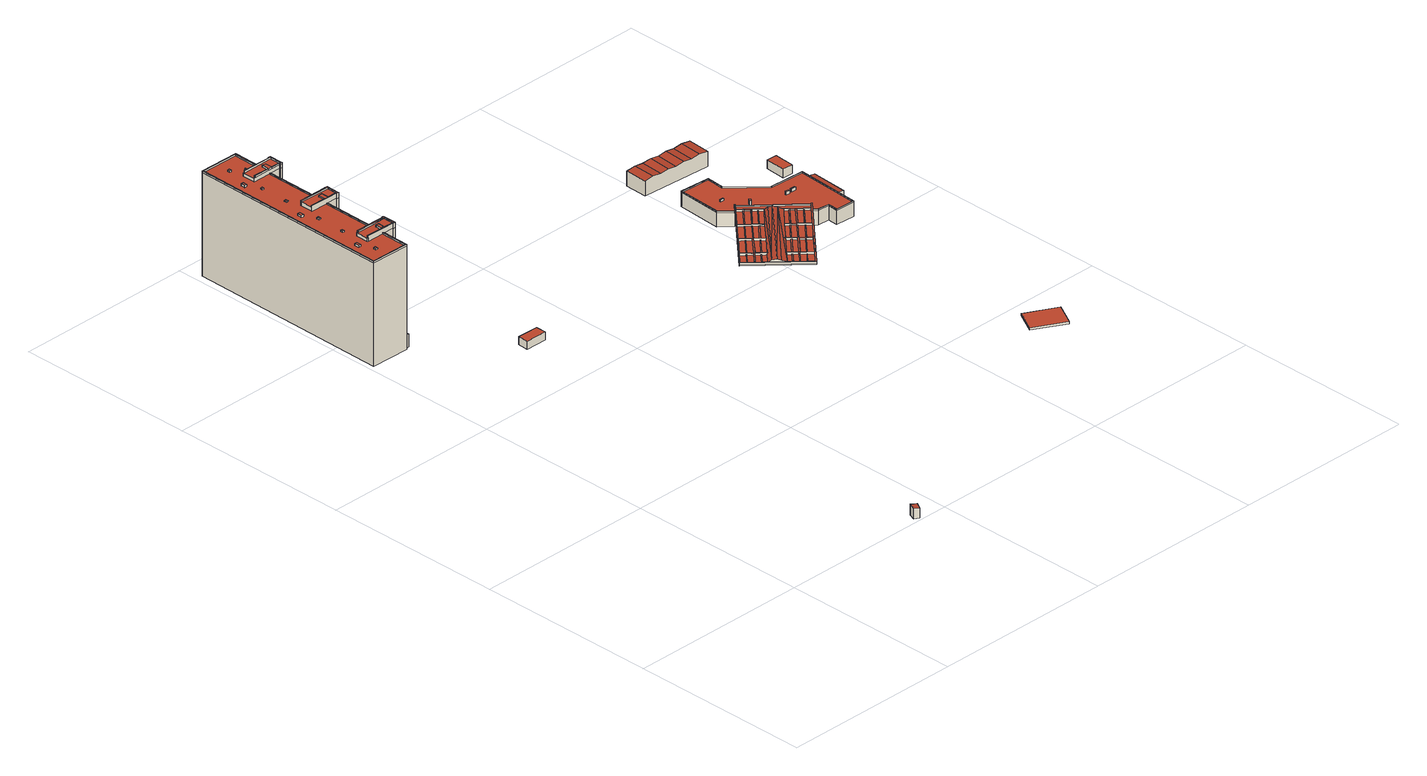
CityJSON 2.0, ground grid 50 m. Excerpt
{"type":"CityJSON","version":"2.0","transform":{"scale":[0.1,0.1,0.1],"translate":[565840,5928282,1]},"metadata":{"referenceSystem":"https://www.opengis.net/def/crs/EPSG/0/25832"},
"CityObjects":{
"building1":{"type":"Building","attributes":{"Grundfläche 2D":"3.262680","Grundhöhe NN":"1.538"},"geometry":[{"type":"Solid","lod":"3","boundaries":[[[[0,1,2,3]],[[4,5,3,2]],[[5,6,0,3]],[[6,7,1,0]],[[7,4,2,1]],[[7,6,5,4]]]],"semantics":{"surfaces":[{"type":"RoofSurface"},{"type":"WallSurface"},{"type":"GroundSurface"}],"values":[[0,1,1,1,1,2]]}}]},
"building2":{"type":"Building","attributes":{"Grundfläche 2D":"704.223218","Grundhöhe NN":"2.390"},"children":["building2-1","building2-2","building2-3","building2-4","building2-5","building2-6","building2-7","building2-8","building2-9","building2-10","building2-11","building2-12","building2-13","building2-14","building2-15","building2-16","building2-17","building2-18"],"geometry":[{"type":"MultiSurface","lod":"3","boundaries":[[[8,9,10,11,12,13,14,15,16,17,18,19,20,21,22,23,24]],[[25,26,27,28,29,30,31,32,33,34,35,36]],[[37,38,39,40,41,42,43,44,45,46,47,48,49,50,51,52,53,54,55,56,57,58,59,60]],[[61,62,63,64,65,66,67,68]],[[69,70,71,72,73,74,75,76,77,78,79,80,81,82,83,84]],[[85,86,87,88]],[[89,90,91,92,93,94,95,96,97,98]],[[99,100,101,102,103,104,105,106]],[[107,108,109,110]],[[111,112,113,114]],[[115,116,117,118,119,120,121,122,123]],[[124,125,126,127,128,129]],[[124,129,130,131]],[[35,34,54,53,22,21,131,130,132]],[[23,22,53,52]],[[133,134,50,135,136,137,138,139,140,24,23,52,51]],[[137,136,141,142]],[[143,144,142,141,145,146]],[[143,146,147,148]],[[126,148,147,127]],[[59,58,30,29]],[[31,30,58,57]],[[32,31,57,56]],[[56,55,33,32]],[[34,33,55,54]],[[132,149,36,35]],[[149,150,25,36]],[[150,151,26,25]],[[151,152,27,26]],[[152,153,28,27]],[[46,45,67,66]],[[75,39,38,76]],[[77,76,38,37]],[[60,78,77,37]],[[86,85,154,155]],[[87,86,155,156]],[[157,89,98,110,109,158]],[[90,89,157,159]],[[91,90,159,160]],[[161,106,105,114,113,162]],[[99,106,161,163]],[[100,99,163,164]],[[150,149,165,166]],[[151,150,166,167]],[[152,151,167,168]],[[111,114,105,104,153,152,168,169]],[[153,104,103,170]],[[170,103,102,171]],[[171,102,101,172]],[[173,174,175,176,177,172,101,100,164]],[[178,179,180,175,174,181]],[[182,179,178,183]],[[41,182,183,184]],[[107,110,98,97,42,41,184,185]],[[42,97,96,186]],[[187,188,186,96,95,94]],[[189,190,187,94,93,92]],[[189,92,91,191]],[[91,160,191]],[[192,193,194,191,160,195]],[[196,193,192,197]],[[49,198,199,200]],[[198,196,197,199]],[[85,88,123,122,50,49,200,154]],[[135,50,122,121,136]],[[136,121,120,141]],[[146,145,141,120,119,118]],[[146,118,117,147]],[[127,147,117,201,202]],[[203,129,128,127,202,204]],[[130,129,203,205]],[[132,130,205,206]],[[149,132,206,165]],[[207,108,107,185]],[[109,108,207,158]],[[208,112,111,169]],[[113,112,208,162]],[[209,115,123,88,87,156]],[[116,115,209,210]],[[117,116,210,201]],[[161,162,208,169,168,167,166,165,206,205,203,204,202,201,210,209,156,155,154,200,199,197,192,195,160,159,157,158,207,185,184,183,178,181,174,173,164,163]]],"semantics":{"surfaces":[{"type":"RoofSurface"},{"type":"WallSurface"},{"type":"GroundSurface"}],"values":[0,0,0,0,0,0,0,0,0,0,0,1,1,1,1,1,1,1,1,1,1,1,1,1,1,1,1,1,1,1,1,1,1,1,1,1,1,1,1,1,1,1,1,1,1,1,1,1,1,1,1,1,1,1,1,1,1,1,1,1,1,1,1,1,1,1,1,1,1,1,1,1,1,1,1,1,1,1,1,1,2]}}]},
"building2-1":{"type":"BuildingInstallation","parents":["building2"],"geometry":[{"type":"MultiSurface","lod":"3","boundaries":[[[211,212,213,214]],[[214,213,215,216]],[[211,214,216,217]],[[212,211,217,218]],[[213,212,218,215]]],"semantics":{"surfaces":[{"type":"RoofSurface"},{"type":"WallSurface"}],"values":[0,1,1,1,1]}}]},
"building2-2":{"type":"BuildingInstallation","parents":["building2"],"geometry":[{"type":"MultiSurface","lod":"3","boundaries":[[[219,220,221,222,223,224,225,226,227,228,229,230,231,232,233,234]],[[235,236,237,238]],[[220,219,47,46,66]],[[221,220,66,65]],[[222,221,65,64]],[[235,238,68,67]],[[223,222,64,63]],[[235,67,45,44,236]],[[44,43,239,240,42,186,225,224,241,242,237,236]],[[227,226,225,186,188,187]],[[229,228,227,187,190,189]],[[229,189,191,230]],[[232,231,230,191,194,193]],[[232,193,196,233]],[[233,196,198,234]],[[243,48,47,219,234,198,49,244]]],"semantics":{"surfaces":[{"type":"RoofSurface"},{"type":"WallSurface"}],"values":[0,0,1,1,1,1,1,1,1,1,1,1,1,1,1,1]}}]},
"building2-3":{"type":"BuildingInstallation","parents":["building2"],"geometry":[{"type":"MultiSurface","lod":"3","boundaries":[[[245,246,247,248,249,250,251]],[[237,242,241,224,249,248,247,246]],[[63,62,250,249,224,223]],[[251,250,62,61]],[[68,238,237,246,245,251,61]]],"semantics":{"surfaces":[{"type":"RoofSurface"},{"type":"WallSurface"}],"values":[0,1,1,1,1]}}]},
"building2-4":{"type":"BuildingInstallation","parents":["building2"],"geometry":[{"type":"MultiSurface","lod":"3","boundaries":[[[244,134,133,243]],[[49,50,134,244]],[[51,48,243,133]]],"semantics":{"surfaces":[{"type":"RoofSurface"},{"type":"WallSurface"}],"values":[0,1,1]}}]},
"building2-5":{"type":"BuildingInstallation","parents":["building2"],"geometry":[{"type":"MultiSurface","lod":"3","boundaries":[[[252,253,254,255]],[[255,254,256,257]],[[252,255,257,258]],[[253,252,258,259]],[[254,253,259,256]]],"semantics":{"surfaces":[{"type":"RoofSurface"},{"type":"WallSurface"}],"values":[0,1,1,1,1]}}]},
"building2-6":{"type":"BuildingInstallation","parents":["building2"],"geometry":[{"type":"MultiSurface","lod":"3","boundaries":[[[260,240,239,261]],[[41,42,240,260]],[[43,40,261,239]]],"semantics":{"surfaces":[{"type":"RoofSurface"},{"type":"WallSurface"}],"values":[0,1,1]}}]},
"building2-7":{"type":"BuildingInstallation","parents":["building2"],"geometry":[{"type":"MultiSurface","lod":"3","boundaries":[[[262,263,264,265]],[[139,138,266,263,262,267,140]],[[14,13,264,263,266,268]],[[11,10,265,264,13,12]],[[269,267,262,265,10,9]]],"semantics":{"surfaces":[{"type":"RoofSurface"},{"type":"WallSurface"}],"values":[0,1,1,1,1]}}]},
"building2-8":{"type":"BuildingInstallation","parents":["building2"],"geometry":[{"type":"MultiSurface","lod":"3","boundaries":[[[270,271,272,273]],[[273,272,274,275]],[[270,273,275,276]],[[271,270,276,277]],[[272,271,277,274]]],"semantics":{"surfaces":[{"type":"RoofSurface"},{"type":"WallSurface"}],"values":[0,1,1,1,1]}}]},
"building2-9":{"type":"BuildingInstallation","parents":["building2"],"geometry":[{"type":"MultiSurface","lod":"3","boundaries":[[[278,279,280,281]],[[282,283,281,280]],[[84,278,281,283,69]],[[82,81,279,278,84,83]],[[80,282,280,279,81]]],"semantics":{"surfaces":[{"type":"RoofSurface"},{"type":"WallSurface"}],"values":[0,1,1,1,1]}}]},
"building2-10":{"type":"BuildingInstallation","parents":["building2"],"geometry":[{"type":"MultiSurface","lod":"3","boundaries":[[[284,285,286,287]],[[285,284,288,289]],[[286,285,289,290]],[[284,287,291,288]],[[287,286,290,291]]],"semantics":{"surfaces":[{"type":"RoofSurface"},{"type":"WallSurface"}],"values":[0,1,1,1,1]}}]},
"building2-11":{"type":"BuildingInstallation","parents":["building2"],"geometry":[{"type":"MultiSurface","lod":"3","boundaries":[[[292,293,294,295,296,297,268,266,298,299,300,301,302,303,304,305]],[[306,307,267,269]],[[294,293,21,20]],[[18,17,16,296,295,294,20,19]],[[297,296,16,15]],[[306,269,9,8]],[[268,297,15,14]],[[307,306,8,24]],[[140,267,307,24]],[[138,137,298,266]],[[137,142,299,298]],[[142,144,143,301,300,299]],[[143,148,302,301]],[[148,126,303,302]],[[126,125,124,305,304,303]],[[124,131,292,305]],[[131,21,293,292]]],"semantics":{"surfaces":[{"type":"RoofSurface"},{"type":"WallSurface"}],"values":[0,0,1,1,1,1,1,1,1,1,1,1,1,1,1,1,1]}}]},
"building2-12":{"type":"BuildingInstallation","parents":["building2"],"geometry":[{"type":"MultiSurface","lod":"3","boundaries":[[[308,309,310,311]],[[311,310,312,313]],[[308,311,313,314]],[[309,308,314,315]],[[310,309,315,312]]],"semantics":{"surfaces":[{"type":"RoofSurface"},{"type":"WallSurface"}],"values":[0,1,1,1,1]}}]},
"building2-13":{"type":"BuildingInstallation","parents":["building2"],"geometry":[{"type":"MultiSurface","lod":"3","boundaries":[[[316,317,318,319]],[[319,318,320,321]],[[316,319,321,322]],[[317,316,322,323]],[[318,317,323,320]]],"semantics":{"surfaces":[{"type":"RoofSurface"},{"type":"WallSurface"}],"values":[0,1,1,1,1]}}]},
"building2-14":{"type":"BuildingInstallation","parents":["building2"],"geometry":[{"type":"MultiSurface","lod":"3","boundaries":[[[324,325,326,327]],[[327,326,328,329]],[[324,327,329,330]],[[325,324,330,331]],[[326,325,331,328]]],"semantics":{"surfaces":[{"type":"RoofSurface"},{"type":"WallSurface"}],"values":[0,1,1,1,1]}}]},
"building2-15":{"type":"BuildingInstallation","parents":["building2"],"geometry":[{"type":"MultiSurface","lod":"3","boundaries":[[[332,333,334,335]],[[335,334,336,337]],[[332,335,337,338]],[[333,332,338,339]],[[334,333,339,336]]],"semantics":{"surfaces":[{"type":"RoofSurface"},{"type":"WallSurface"}],"values":[0,1,1,1,1]}}]},
"building2-16":{"type":"BuildingInstallation","parents":["building2"],"geometry":[{"type":"MultiSurface","lod":"3","boundaries":[[[340,341,342,343]],[[343,342,344,345]],[[340,343,345,346]],[[341,340,346,347]],[[342,341,347,344]]],"semantics":{"surfaces":[{"type":"RoofSurface"},{"type":"WallSurface"}],"values":[0,1,1,1,1]}}]},
"building2-17":{"type":"BuildingInstallation","parents":["building2"],"geometry":[{"type":"MultiSurface","lod":"3","boundaries":[[[348,349,350,351,352,353,354,355,356,357,358,359,360,361,362,363,283,282,364,365,366]],[[28,153,170,349,348,366,365,78,60,59,29]],[[361,360,75,74]],[[362,361,74,73]],[[73,72,362]],[[72,71,362]],[[363,362,71,70]],[[283,363,70,69]],[[364,282,80,79]],[[365,364,79,78]],[[349,170,171,350]],[[350,171,172,351]],[[175,354,353,352,351,172,177,176]],[[356,355,354,175,180,179]],[[356,179,182,357]],[[357,182,41,260,261,40,39,75,360,359,358]]],"semantics":{"surfaces":[{"type":"RoofSurface"},{"type":"WallSurface"}],"values":[0,1,1,1,1,1,1,1,1,1,1,1,1,1,1,1]}}]},
"building2-18":{"type":"BuildingInstallation","parents":["building2"],"geometry":[{"type":"MultiSurface","lod":"3","boundaries":[[[367,368,369,370]],[[370,369,371,372]],[[367,370,372,373]],[[368,367,373,374]],[[369,368,374,371]]],"semantics":{"surfaces":[{"type":"RoofSurface"},{"type":"WallSurface"}],"values":[0,1,1,1,1]}}]},
"building3":{"type":"Building","attributes":{"Grundfläche 2D":"16.556912","Grundhöhe NN":"1.873"},"geometry":[{"type":"Solid","lod":"3","boundaries":[[[[375,376,377,378]],[[379,380,378,377]],[[380,381,375,378]],[[381,382,376,375]],[[382,379,377,376]],[[382,381,380,379]]]],"semantics":{"surfaces":[{"type":"RoofSurface"},{"type":"WallSurface"},{"type":"GroundSurface"}],"values":[[0,1,1,1,1,2]]}}]},
"building4":{"type":"Building","attributes":{"Grundfläche 2D":"467.386844","Grundhöhe NN":"6.783"},"children":["building4-1","building4-2","building4-3","building4-4","building4-5","building4-6","building4-7","building4-8","building4-9","building4-10","building4-11","building4-12","building4-13","building4-14","building4-15","building4-16","building4-17","building4-18","building4-19","building4-20","building4-21","building4-22","building4-23","building4-24","building4-25","building4-26","building4-27","building4-28","building4-29","building4-30","building4-31","building4-32"],"geometry":[{"type":"MultiSurface","lod":"3","boundaries":[[[383,384,385,386,387,388,389,390,391,392,393,394,395,396]],[[394,397,395]],[[398,399,394]],[[399,397,394]],[[400,401,398]],[[401,399,398]],[[401,400,402,403]],[[404,401,403,405,406,407,408,409,410,411,412,413,414]],[[415,416,417,418,419,420,421,422,423,424,425,426,427,428,429,430,431,432,433,434,435,436,437,438,439,440,441,442,443,444,445,446,447,448,449,450,451,452,453,454,455,456,457,458,459,460,461]],[[462,463,464,465,466,467,468,469,470,471,402,393,472,473,474,475,476,477,478,479,480]],[[395,459,458,396]],[[457,456,384,383]],[[454,388,387,455]],[[453,452,392,391]],[[394,393,402,400,398]],[[403,420,419,405]],[[417,409,408,418]],[[416,415,413,412]],[[414,461,460,404]],[[399,401,404,395,397]],[[438,481,480,479,482]],[[480,481,483,437,436,435,484,485,434,433,486,464,463,462]],[[486,487,464]],[[488,465,464,487,432,431]],[[488,489,465]],[[465,466,428,427,467,466,465,489,430,429]],[[426,490,491,425,424,492,493,423,422,494,495,421,420,403,402,471,470,469,468,467,427]],[[496,497,450,449,498,499,448,447,500,501,446,445,476,475,474,473,472,393,392,452,451]],[[444,502,478,477]],[[502,482,479,478]],[[503,504,443,442,441,440,505,506]],[[507,502,444,443,504,508]],[[482,502,507,509]],[[505,440,439,438,482,509,510]],[[505,510,509,507,508,504,503,506]]],"semantics":{"surfaces":[{"type":"RoofSurface"},{"type":"WallSurface"},{"type":"GroundSurface"}],"values":[0,0,0,0,0,0,0,0,0,0,1,1,1,1,1,1,1,1,1,1,1,1,1,1,1,1,1,1,1,1,1,1,1,1,2]}}]},
"building4-1":{"type":"BuildingInstallation","parents":["building4"],"geometry":[{"type":"MultiSurface","lod":"3","boundaries":[[[511,512,513]],[[511,513,514]],[[515,516,513,512]],[[517,518,514,513,516,519]],[[518,520,511,514]],[[521,522,515,512,511,520]]],"semantics":{"surfaces":[{"type":"RoofSurface"},{"type":"WallSurface"}],"values":[0,0,1,1,1,1]}}]},
"building4-2":{"type":"BuildingInstallation","parents":["building4"],"geometry":[{"type":"MultiSurface","lod":"3","boundaries":[[[523,524,525,526,487,486,527,528,529,530,414,413,531]],[[532,533,534,383,396,516,515,535,536,537,538,539]],[[538,540,541,542,543,544,545,546,547,548,549,550,551,383,534,533,532,539]],[[383,551,552,457]],[[531,413,415,553,554,555,556,557,558,559,560,561,562,563,564,432,487,526,525,524,523]],[[565,527,486,433,566,567,568,569]],[[570,571,572,573,461,414,530,529,528,574]],[[519,516,396,575,576,577]],[[578,575,396,458]],[[579,580,581,537,536,535,515,522,582,583]]],"semantics":{"surfaces":[{"type":"RoofSurface"},{"type":"WallSurface"}],"values":[0,0,1,1,1,1,1,1,1,1]}}]},
"building4-3":{"type":"BuildingInstallation","parents":["building4"],"geometry":[{"type":"MultiSurface","lod":"3","boundaries":[[[584,585,586,587]],[[588,589,587,586]],[[590,591,592,584,587,589]],[[592,593,585,584]],[[594,595,588,586,585,593]]],"semantics":{"surfaces":[{"type":"RoofSurface"},{"type":"WallSurface"}],"values":[0,1,1,1,1]}}]},
"building4-4":{"type":"BuildingInstallation","parents":["building4"],"geometry":[{"type":"MultiSurface","lod":"3","boundaries":[[[596,597,598,599]],[[597,596,600,601,602]],[[603,604,605,598,597,602]],[[605,606,599,598]],[[600,596,599,606,607]]],"semantics":{"surfaces":[{"type":"RoofSurface"},{"type":"WallSurface"}],"values":[0,1,1,1,1]}}]},
"building4-5":{"type":"BuildingInstallation","parents":["building4"],"geometry":[{"type":"MultiSurface","lod":"3","boundaries":[[[483,481,608,609]],[[483,609,610,437]],[[438,439,608,481]]],"semantics":{"surfaces":[{"type":"RoofSurface"},{"type":"WallSurface"}],"values":[0,1,1]}}]},
"building4-6":{"type":"BuildingInstallation","parents":["building4"],"geometry":[{"type":"MultiSurface","lod":"3","boundaries":[[[551,550,611,612]],[[612,613,552,551]],[[611,550,549,614]]],"semantics":{"surfaces":[{"type":"RoofSurface"},{"type":"WallSurface"}],"values":[0,1,1]}}]},
"building4-7":{"type":"BuildingInstallation","parents":["building4"],"geometry":[{"type":"MultiSurface","lod":"3","boundaries":[[[615,563,562,616]],[[616,562,561,617]],[[615,618,564,563]]],"semantics":{"surfaces":[{"type":"RoofSurface"},{"type":"WallSurface"}],"values":[0,1,1]}}]},
"building4-8":{"type":"BuildingInstallation","parents":["building4"],"geometry":[{"type":"MultiSurface","lod":"3","boundaries":[[[567,619,620,568]],[[568,620,621,569]],[[567,566,622,619]]],"semantics":{"surfaces":[{"type":"RoofSurface"},{"type":"WallSurface"}],"values":[0,1,1]}}]},
"building4-9":{"type":"BuildingInstallation","parents":["building4"],"geometry":[{"type":"MultiSurface","lod":"3","boundaries":[[[623,624,625,626,627,628]],[[444,477,625,624,443]],[[445,629,630,625,477,476]],[[625,630,631]],[[632,633,625,631,634]],[[625,633,635]],[[540,538,626,625,635,636]],[[538,537,626]],[[637,638,639,610,609,608,626,537,581,640]],[[440,627,626,608,439]],[[440,441,442,443,624,623,628,627]]],"semantics":{"surfaces":[{"type":"RoofSurface"},{"type":"WallSurface"}],"values":[0,1,1,1,1,1,1,1,1,1,1]}}]},
"building4-10":{"type":"BuildingInstallation","parents":["building4"],"geometry":[{"type":"MultiSurface","lod":"3","boundaries":[[[555,554,641,642]],[[555,642,643,556]],[[641,554,553,644]]],"semantics":{"surfaces":[{"type":"RoofSurface"},{"type":"WallSurface"}],"values":[0,1,1]}}]},
"building4-11":{"type":"BuildingInstallation","parents":["building4"],"geometry":[{"type":"MultiSurface","lod":"3","boundaries":[[[645,646,647,648,649]],[[650,651,652,653,647,646,645,654]],[[655,648,647,653]],[[654,645,649,656]]],"semantics":{"surfaces":[{"type":"RoofSurface"},{"type":"WallSurface"}],"values":[0,1,1,1]}}]},
"building4-12":{"type":"BuildingInstallation","parents":["building4"],"geometry":[{"type":"MultiSurface","lod":"3","boundaries":[[[657,658,495,494]],[[657,494,422,659]],[[495,658,660,421]]],"semantics":{"surfaces":[{"type":"RoofSurface"},{"type":"WallSurface"}],"values":[0,1,1]}}]},
"building4-13":{"type":"BuildingInstallation","parents":["building4"],"geometry":[{"type":"MultiSurface","lod":"3","boundaries":[[[661,662,572,571]],[[571,570,663,661]],[[572,662,664,573]]],"semantics":{"surfaces":[{"type":"RoofSurface"},{"type":"WallSurface"}],"values":[0,1,1]}}]},
"building4-14":{"type":"BuildingInstallation","parents":["building4"],"geometry":[{"type":"MultiSurface","lod":"3","boundaries":[[[602,601,493,492]],[[424,603,602,492]],[[600,423,493,601]]],"semantics":{"surfaces":[{"type":"RoofSurface"},{"type":"WallSurface"}],"values":[0,1,1]}}]},
"building4-15":{"type":"BuildingInstallation","parents":["building4"],"geometry":[{"type":"MultiSurface","lod":"3","boundaries":[[[501,500,665,666]],[[501,666,667,446]],[[665,500,447,668]]],"semantics":{"surfaces":[{"type":"RoofSurface"},{"type":"WallSurface"}],"values":[0,1,1]}}]},
"building4-16":{"type":"BuildingInstallation","parents":["building4"],"geometry":[{"type":"MultiSurface","lod":"3","boundaries":[[[498,652,651,499]],[[499,651,650,448]],[[652,498,449,653]]],"semantics":{"surfaces":[{"type":"RoofSurface"},{"type":"WallSurface"}],"values":[0,1,1]}}]},
"building4-17":{"type":"BuildingInstallation","parents":["building4"],"geometry":[{"type":"MultiSurface","lod":"3","boundaries":[[[407,406,669,670,606,605,671,466,465,589,588]],[[672,649,648,673,390,389,674,675,676,677,631,630,678]],[[667,666,665,668,656,649,672,678,630,629]],[[679,680,453,391,390,673,648,655,681,682]],[[419,660,658,657,659,607,606,670,669,406,405]],[[683,428,466,671,605,604,683,684]],[[685,590,589,465,429,686,687,688]],[[689,690,691,418,408,407,588,595,692]],[[454,693,694,695,696,697,676,675,674,389,388]],[[698,699,634,631,677,700,701,702]]],"semantics":{"surfaces":[{"type":"RoofSurface"},{"type":"WallSurface"}],"values":[0,0,1,1,1,1,1,1,1,1]}}]},
"building4-18":{"type":"BuildingInstallation","parents":["building4"],"geometry":[{"type":"MultiSurface","lod":"3","boundaries":[[[703,704,695,694]],[[694,693,705,703]],[[695,704,706,696]]],"semantics":{"surfaces":[{"type":"RoofSurface"},{"type":"WallSurface"}],"values":[0,1,1]}}]},
"building4-19":{"type":"BuildingInstallation","parents":["building4"],"geometry":[{"type":"MultiSurface","lod":"3","boundaries":[[[707,708,690,689]],[[692,709,707,689]],[[710,691,690,708]]],"semantics":{"surfaces":[{"type":"RoofSurface"},{"type":"WallSurface"}],"values":[0,1,1]}}]},
"building4-20":{"type":"BuildingInstallation","parents":["building4"],"geometry":[{"type":"MultiSurface","lod":"3","boundaries":[[[711,712,528,527]],[[527,565,713,711]],[[528,712,714,574]]],"semantics":{"surfaces":[{"type":"RoofSurface"},{"type":"WallSurface"}],"values":[0,1,1]}}]},
"building4-21":{"type":"BuildingInstallation","parents":["building4"],"geometry":[{"type":"MultiSurface","lod":"3","boundaries":[[[715,716,576,575]],[[715,575,578,717]],[[576,716,718,577]]],"semantics":{"surfaces":[{"type":"RoofSurface"},{"type":"WallSurface"}],"values":[0,1,1]}}]},
"building4-22":{"type":"BuildingInstallation","parents":["building4"],"geometry":[{"type":"MultiSurface","lod":"3","boundaries":[[[702,719,720,698]],[[698,720,721,699]],[[719,702,701,722]]],"semantics":{"surfaces":[{"type":"RoofSurface"},{"type":"WallSurface"}],"values":[0,1,1]}}]},
"building4-23":{"type":"BuildingInstallation","parents":["building4"],"geometry":[{"type":"MultiSurface","lod":"3","boundaries":[[[723,543,542,724]],[[724,542,541,725]],[[543,723,726,544]]],"semantics":{"surfaces":[{"type":"RoofSurface"},{"type":"WallSurface"}],"values":[0,1,1]}}]},
"building4-24":{"type":"BuildingInstallation","parents":["building4"],"geometry":[{"type":"MultiSurface","lod":"3","boundaries":[[[727,728,677,676]],[[729,727,676,697]],[[730,700,677,728]]],"semantics":{"surfaces":[{"type":"RoofSurface"},{"type":"WallSurface"}],"values":[0,1,1]}}]},
"building4-25":{"type":"BuildingInstallation","parents":["building4"],"geometry":[{"type":"MultiSurface","lod":"3","boundaries":[[[583,731,732,579]],[[579,732,733,580]],[[583,582,734,731]]],"semantics":{"surfaces":[{"type":"RoofSurface"},{"type":"WallSurface"}],"values":[0,1,1]}}]},
"building4-26":{"type":"BuildingInstallation","parents":["building4"],"geometry":[{"type":"MultiSurface","lod":"3","boundaries":[[[687,735,736,688]],[[688,736,737,685]],[[687,686,738,735]]],"semantics":{"surfaces":[{"type":"RoofSurface"},{"type":"WallSurface"}],"values":[0,1,1]}}]},
"building4-27":{"type":"BuildingInstallation","parents":["building4"],"geometry":[{"type":"MultiSurface","lod":"3","boundaries":[[[739,547,546,740]],[[740,546,545,741]],[[739,742,548,547]]],"semantics":{"surfaces":[{"type":"RoofSurface"},{"type":"WallSurface"}],"values":[0,1,1]}}]},
"building4-28":{"type":"BuildingInstallation","parents":["building4"],"geometry":[{"type":"MultiSurface","lod":"3","boundaries":[[[490,684,491]],[[491,684,683,425]],[[684,490,426,683]]],"semantics":{"surfaces":[{"type":"RoofSurface"},{"type":"WallSurface"}],"values":[0,1,1]}}]},
"building4-29":{"type":"BuildingInstallation","parents":["building4"],"geometry":[{"type":"MultiSurface","lod":"3","boundaries":[[[743,593,592,744,745,489,488,746,747,411,410,748]],[[727,386,385,749,750,635,633,728]],[[719,722,730,728,633,632,721,720]],[[703,705,455,387,386,727,729,706,704]],[[417,710,708,707,709,594,593,743,748,410,409]],[[735,738,430,489,745,744,592,591,737,736]],[[618,615,616,617,751,752,753,754,643,642,641,644,416,412,411,747,746,488,431]],[[742,739,740,741,726,723,724,725,636,635,750,749,385,384,456,613,612,611,614]]],"semantics":{"surfaces":[{"type":"RoofSurface"},{"type":"WallSurface"}],"values":[0,0,1,1,1,1,1,1]}}]},
"building4-30":{"type":"BuildingInstallation","parents":["building4"],"geometry":[{"type":"MultiSurface","lod":"3","boundaries":[[[679,682,497,496]],[[679,496,451,680]],[[497,682,681,450]]],"semantics":{"surfaces":[{"type":"RoofSurface"},{"type":"WallSurface"}],"values":[0,1,1]}}]},
"building4-31":{"type":"BuildingInstallation","parents":["building4"],"geometry":[{"type":"MultiSurface","lod":"3","boundaries":[[[752,559,558,753]],[[753,558,557,754]],[[559,752,751,560]]],"semantics":{"surfaces":[{"type":"RoofSurface"},{"type":"WallSurface"}],"values":[0,1,1]}}]},
"building4-32":{"type":"BuildingInstallation","parents":["building4"],"geometry":[{"type":"MultiSurface","lod":"3","boundaries":[[[755,756,638,637,757,520,518,395,404,758,759,712,711,760,485,484,761,762]],[[755,762,761,484,435,639,638,756]],[[734,521,520,757,637,640,733,732,731]],[[716,715,717,459,395,518,517,718]],[[661,663,714,712,759,758,404,460,664,662]],[[434,485,760,711,713,621,620,619,622]]],"semantics":{"surfaces":[{"type":"RoofSurface"},{"type":"WallSurface"}],"values":[0,1,1,1,1,1]}}]},
"building5":{"type":"Building","attributes":{"Grundfläche 2D":"64.630175","Grundhöhe NN":"2.814"},"geometry":[{"type":"Solid","lod":"3","boundaries":[[[[763,764,765,766]],[[767,768,766,765]],[[768,769,763,766]],[[769,770,764,763]],[[770,767,765,764]],[[770,769,768,767]]]],"semantics":{"surfaces":[{"type":"RoofSurface"},{"type":"WallSurface"},{"type":"GroundSurface"}],"values":[[0,1,1,1,1,2]]}}]},
"building6":{"type":"Building","attributes":{"Grundfläche 2D":"425.755115","Grundhöhe NN":"2.260"},"children":["building6-1","building6-2","building6-3","building6-4"],"geometry":[{"type":"Solid","lod":"3","boundaries":[[[[771,772,773,774]],[[775,773,772]],[[776,777,775]],[[777,773,775]],[[778,779,776]],[[779,777,776]],[[780,781,782,783,784,785,778,776,786,787,788,789,790,791,792,793,794,795]],[[796,797,798,799,800,801,802,803,804,805,806,807,808,809,810]],[[811,812,813,814]],[[772,771,810,809]],[[775,772,809,808]],[[776,775,808,807]],[[786,776,807,806]],[[787,786,806,805]],[[788,787,805,804]],[[804,803,789,788]],[[790,789,803,802]],[[791,790,802,801]],[[792,791,801,800]],[[793,792,800,799]],[[799,815,794,793]],[[815,816,795,794]],[[816,817,780,795]],[[817,818,781,780]],[[818,819,782,781]],[[819,820,821,784,783,782]],[[821,822,785,784]],[[778,785,822,823]],[[823,824,779,778]],[[824,825,777,779]],[[825,826,773,777]],[[774,773,826,827]],[[827,810,771,774]],[[814,813,828,829]],[[811,814,829,830]],[[812,811,830,831]],[[832,796,810,827,833,834]],[[835,798,797,796,832,836]],[[815,799,798,835,837]],[[816,815,837,838]],[[817,816,838,839]],[[818,817,839,840]],[[819,818,840,841]],[[812,831,842,821,820,819,841,828,813]],[[822,821,842,843]],[[823,822,843,844]],[[824,823,844,845]],[[825,824,845,846]],[[826,825,846,847]],[[827,826,847,833]],[[831,830,829,828,841,840,839,838,837,835,836,832,834,833,847,846,845,844,843,842]]]],"semantics":{"surfaces":[{"type":"RoofSurface"},{"type":"WallSurface"},{"type":"GroundSurface"}],"values":[[0,0,0,0,0,0,0,0,0,1,1,1,1,1,1,1,1,1,1,1,1,1,1,1,1,1,1,1,1,1,1,1,1,1,1,1,1,1,1,1,1,1,1,1,1,1,1,1,1,1,2]]}}]},
"building6-1":{"type":"BuildingInstallation","parents":["building6"],"geometry":[{"type":"MultiSurface","lod":"3","boundaries":[[[848,849,850,851]],[[851,850,852,853]],[[848,851,853,854]],[[849,848,854,855]],[[850,849,855,852]]],"semantics":{"surfaces":[{"type":"RoofSurface"},{"type":"WallSurface"}],"values":[0,1,1,1,1]}}]},
"building6-2":{"type":"BuildingInstallation","parents":["building6"],"geometry":[{"type":"MultiSurface","lod":"3","boundaries":[[[856,857,858,859]],[[859,858,860,861]],[[856,859,861,862]],[[857,856,862,863]],[[858,857,863,860]]],"semantics":{"surfaces":[{"type":"RoofSurface"},{"type":"WallSurface"}],"values":[0,1,1,1,1]}}]},
"building6-3":{"type":"BuildingInstallation","parents":["building6"],"geometry":[{"type":"MultiSurface","lod":"3","boundaries":[[[864,865,866,867]],[[867,866,868,869]],[[869,870,864,867]],[[870,871,865,864]],[[866,865,871,868]]],"semantics":{"surfaces":[{"type":"RoofSurface"},{"type":"WallSurface"}],"values":[0,1,1,1,1]}}]},
"building6-4":{"type":"BuildingInstallation","parents":["building6"],"geometry":[{"type":"MultiSurface","lod":"3","boundaries":[[[872,873,874,875]],[[875,874,876,877]],[[872,875,877,878]],[[873,872,878,879]],[[874,873,879,876]]],"semantics":{"surfaces":[{"type":"RoofSurface"},{"type":"WallSurface"}],"values":[0,1,1,1,1]}}]},
"building7":{"type":"Building","attributes":{"Grundfläche 2D":"122.596015","Grundhöhe NN":"1.810"},"geometry":[{"type":"Solid","lod":"3","boundaries":[[[[880,881,882,883]],[[884,880,883,885]],[[886,884,885,887]],[[888,886,887,889]],[[890,888,889,891]],[[892,890,891,893]],[[894,892,893,895]],[[896,894,895,897]],[[897,895,893,891,889,887,885,883,882,898,899]],[[896,897,899,900]],[[881,880,884,886,888,890,892,894,896,900,901]],[[882,881,901,898]],[[899,898,901,900]]]],"semantics":{"surfaces":[{"type":"RoofSurface"},{"type":"WallSurface"},{"type":"GroundSurface"}],"values":[[0,0,0,0,0,0,0,0,1,1,1,1,2]]}}]},
"building8":{"type":"Building","attributes":{"Grundfläche 2D":"15.352387","Grundhöhe NN":"2.257"},"geometry":[{"type":"Solid","lod":"3","boundaries":[[[[902,903,904,905]],[[906,907,905,904]],[[907,908,902,905]],[[908,909,903,902]],[[909,906,904,903]],[[909,908,907,906]]]],"semantics":{"surfaces":[{"type":"RoofSurface"},{"type":"WallSurface"},{"type":"GroundSurface"}],"values":[[0,1,1,1,1,2]]}}]}
},
"vertices":[
[436,25,32],[421,32,34],[413,13,34],[427,7,32],[413,13,5],[427,7,5],[436,25,5],[421,32,5],
[70,1823,306],[114,1822,307],[115,1841,307],[118,1841,307],[119,1841,307],[125,1840,307],[125,1822,307],[154,1821,307],[154,1852,307],[150,1852,307],[120,1852,307],[117,1852,307],[70,1853,306],[70,1855,306],[67,1855,306],[67,1820,306],[70,1820,306],[12,1935,301],[5,1370,301],[113,1368,301],[114,1446,301],[111,1446,301],[110,1371,301],[7,1372,301],[15,1933,301],[118,1931,301],[117,1855,301],[120,1855,301],[121,1933,301],[62,1447,297],[63,1483,297],[65,1483,297],[112,1482,297],[114,1482,297],[116,1632,297],[114,1632,297],[68,1633,297],[68,1636,297],[68,1666,297],[68,1670,297],[115,1668,297],[117,1668,297],[118,1819,297],[116,1819,297],[67,1820,297],[67,1855,297],[117,1855,297],[118,1931,297],[15,1933,297],[7,1372,297],[110,1371,297],[111,1446,297],[65,1447,297],[112,1654,308],[122,1654,308],[122,1635,308],[151,1635,308],[152,1664,308],[68,1666,308],[68,1636,308],[112,1635,308],[119,1449,308],[149,1448,308],[150,1479,308],[114,1479,307],[112,1479,307],[65,1480,306],[65,1483,306],[63,1483,306],[62,1447,306],[65,1447,306],[65,1450,306],[110,1449,307],[111,1467,307],[112,1467,307],[114,1467,307],[120,1467,308],[118,1745,50],[130,1745,50],[130,1788,50],[118,1788,50],[158,1602,55],[158,1631,55],[154,1631,55],[154,1630,55],[151,1630,55],[148,1630,55],[148,1631,55],[148,1632,55],[116,1632,55],[116,1602,55],[155,1446,56],[152,1446,56],[152,1444,56],[145,1444,56],[145,1446,56],[114,1446,56],[113,1416,56],[156,1416,56],[115,1559,48],[127,1559,48],[127,1602,48],[116,1602,48],[113,1373,49],[124,1373,49],[125,1416,49],[113,1416,49],[161,1789,56],[161,1819,56],[157,1819,56],[157,1817,56],[154,1817,56],[150,1817,56],[150,1819,56],[118,1819,56],[118,1788,56],[150,1856,307],[154,1856,307],[157,1856,307],[157,1856,297],[154,1856,297],[150,1856,297],[150,1854,297],[150,1854,307],[120,1855,297],[116,1819,300],[118,1819,300],[125,1819,297],[150,1819,297],[150,1819,307],[125,1819,307],[116,1819,307],[114,1819,307],[150,1817,297],[150,1817,307],[157,1817,307],[154,1817,307],[154,1817,297],[157,1817,297],[157,1819,297],[157,1819,307],[121,1933,297],[12,1935,297],[5,1370,297],[113,1368,297],[114,1446,297],[118,1745,14],[130,1745,14],[130,1788,14],[158,1602,14],[127,1602,14],[158,1631,14],[154,1631,14],[156,1416,14],[125,1416,14],[155,1446,14],[152,1446,14],[121,1933,14],[12,1935,14],[5,1370,14],[113,1368,14],[113,1373,14],[145,1446,297],[145,1444,297],[152,1444,297],[152,1481,14],[152,1483,14],[152,1483,297],[152,1481,297],[152,1446,297],[146,1483,14],[146,1483,297],[150,1483,297],[150,1483,14],[146,1481,297],[146,1481,14],[114,1482,14],[115,1559,14],[148,1632,297],[148,1630,297],[148,1631,297],[154,1630,297],[151,1630,297],[154,1631,297],[155,1669,14],[155,1669,297],[155,1668,297],[155,1668,14],[148,1670,297],[148,1670,14],[148,1668,297],[148,1668,14],[117,1668,14],[157,1819,14],[157,1856,14],[150,1856,14],[154,1856,14],[150,1854,14],[120,1855,14],[127,1559,14],[124,1373,14],[161,1789,14],[161,1819,14],
[37,1630,303],[38,1643,303],[31,1643,303],[31,1631,303],[31,1643,297],[31,1631,297],[37,1630,297],[38,1643,297],
[68,1670,311],[68,1666,311],[152,1664,311],[151,1635,311],[122,1635,311],[122,1632,311],[148,1632,311],[148,1631,311],[148,1630,311],[151,1630,311],[154,1630,311],[154,1631,311],[155,1668,311],[155,1669,311],[148,1670,311],[148,1668,311],[68,1636,311],[68,1633,311],[112,1632,311],[112,1635,311],[114,1632,300],[116,1632,300],[116,1632,311],[114,1632,311],[115,1668,300],[117,1668,300],
[112,1635,312],[112,1632,312],[114,1632,312],[116,1632,312],[122,1632,312],[122,1654,312],[112,1654,312],
[36,1443,303],[36,1456,303],[29,1456,303],[29,1443,303],[29,1456,297],[29,1443,297],[36,1443,297],[36,1456,297],
[114,1482,300],[112,1482,300],
[114,1819,312],[125,1819,312],[125,1840,312],[115,1841,312],[125,1819,311],[114,1819,311],[125,1822,311],[114,1822,311],
[61,1889,302],[61,1895,302],[56,1895,302],[56,1889,302],[56,1895,297],[56,1889,297],[61,1889,297],[61,1895,297],
[120,1467,312],[111,1467,312],[110,1449,312],[119,1449,312],[110,1449,311],[119,1449,311],
[92,1867,301],[91,1872,301],[88,1871,301],[88,1866,301],[92,1867,297],[91,1872,297],[88,1871,297],[88,1866,297],
[150,1854,311],[70,1855,311],[70,1853,311],[150,1852,311],[154,1852,311],[154,1821,311],[150,1819,311],[150,1817,311],[154,1817,311],[157,1817,311],[157,1819,311],[157,1856,311],[154,1856,311],[150,1856,311],[70,1823,311],[70,1820,311],
[60,1787,300],[55,1787,300],[54,1781,300],[59,1781,300],[54,1781,297],[59,1781,297],[60,1787,297],[55,1787,297],
[56,1516,301],[56,1522,301],[51,1522,301],[51,1516,301],[51,1522,297],[51,1516,297],[56,1516,297],[56,1522,297],
[55,1407,301],[55,1414,301],[50,1414,301],[50,1408,301],[50,1414,297],[50,1408,297],[55,1407,297],[55,1414,297],
[59,1702,300],[59,1709,300],[54,1709,300],[54,1702,300],[54,1709,297],[54,1702,297],[59,1702,297],[59,1709,297],
[40,1817,303],[40,1829,303],[33,1829,303],[33,1817,303],[33,1829,297],[33,1817,297],[40,1817,297],[40,1829,297],
[114,1446,311],[145,1446,311],[145,1444,311],[152,1444,311],[152,1446,311],[152,1481,311],[152,1483,311],[150,1483,311],[146,1483,311],[146,1481,311],[114,1482,311],[112,1482,311],[65,1483,311],[65,1480,311],[150,1479,311],[149,1448,311],[65,1450,311],[65,1447,311],[111,1446,311],
[57,1594,301],[57,1601,301],[52,1601,301],[52,1594,301],[52,1601,297],[52,1594,297],[57,1594,297],[57,1601,297],
[315,1175,31],[374,1174,31],[374,1202,31],[316,1203,31],[374,1202,9],[316,1203,9],[315,1175,9],[374,1174,9],
[1031,1103,65],[989,1058,65],[990,1058,66],[988,1056,66],[987,1056,65],[945,1012,65],[946,1011,66],[944,1009,66],[943,1010,65],[916,981,65],[918,980,66],[923,975,71],[1077,1151,65],[1033,1105,65],[1083,1145,71],[932,966,74],[1091,1138,74],[939,960,71],[1100,1129,71],[947,952,66],[949,950,65],[1110,1120,65],[976,978,65],[975,980,66],[977,982,66],[978,981,65],[1020,1025,65],[1019,1026,66],[1021,1028,66],[1022,1027,65],[1064,1072,65],[1066,1074,65],[1064,1072,61],[1022,1027,61],[1020,1025,61],[978,981,61],[976,978,61],[949,950,61],[958,941,61],[960,940,61],[970,930,61],[971,929,61],[983,918,61],[984,917,61],[996,905,61],[1024,934,61],[1026,936,61],[1067,981,61],[1069,983,61],[1111,1027,61],[1113,1029,61],[1157,1076,61],[1159,1078,61],[1164,1083,61],[1171,1090,61],[1172,1091,61],[1044,1212,61],[1042,1214,61],[1036,1207,61],[1035,1206,61],[866,1025,61],[867,1024,61],[869,1026,61],[881,1014,61],[882,1014,61],[894,1002,61],[895,1001,61],[906,991,61],[907,990,61],[916,981,61],[943,1010,61],[945,1012,61],[987,1056,61],[989,1058,61],[1031,1103,61],[1033,1105,61],[1077,1151,61],[1110,1120,61],[1066,1074,61],[1171,1090,66],[1164,1083,66],[1159,1078,66],[1026,936,66],[1024,934,66],[996,905,66],[984,917,66],[983,918,66],[960,940,66],[958,941,66],[907,990,66],[906,991,66],[882,1014,66],[881,1014,66],[869,1026,66],[867,1024,66],[997,901,66],[1174,1089,66],[1172,1091,66],[1172,1091,65],[1174,1089,61],[1171,1090,65],[1159,1078,65],[1157,1076,65],[1113,1029,65],[1111,1027,65],[1069,983,66],[1067,981,66],[984,917,63],[983,918,63],[971,929,65],[970,930,65],[960,940,63],[958,941,63],[907,990,63],[906,991,63],[895,1001,65],[894,1002,65],[882,1014,63],[881,1014,63],[997,901,61],[1035,1206,58],[866,1025,58],[1042,1214,58],[1036,1207,58],[997,901,58],[867,1024,58],[1174,1089,58],[1044,1212,58],
[1054,1172,66],[1010,1126,66],[1012,1125,66],[1056,1171,66],[1010,1126,65],[1012,1125,65],[1056,1171,61],[1056,1171,65],[1012,1125,61],[1054,1172,65],[1054,1172,61],[1010,1126,61],
[1085,1052,65],[1087,1051,65],[1099,1039,65],[1100,1038,65],[1089,1053,65],[1087,1054,65],[1076,1064,65],[1075,1065,65],[1073,1063,65],[997,1135,65],[1009,1124,65],[1010,1123,65],[999,1137,65],[998,1138,65],[985,1150,65],[983,1148,65],[996,1136,65],[983,1148,61],[996,1136,61],[996,1136,63],[997,1135,63],[997,1135,61],[1009,1124,61],[1009,1124,63],[1010,1123,63],[1010,1123,61],[1020,1113,61],[1020,1113,63],[1022,1111,63],[1022,1111,61],[1073,1063,61],[1073,1063,63],[1074,1062,63],[1074,1062,61],[1085,1052,61],[1085,1052,63],[1087,1051,63],[1087,1051,61],[1099,1039,61],[1099,1039,63],[1100,1038,63],[1100,1038,61],[1089,1053,61],[1101,1041,61],[1101,1041,63],[1100,1042,63],[1100,1042,61],[1076,1064,61],[1076,1064,63],[1075,1065,63],[1075,1065,61],[1087,1054,61],[1024,1114,63],[1022,1115,63],[1022,1115,61],[1024,1114,61],[998,1138,62],[998,1138,61],[985,1150,61],[999,1137,61],[999,1137,62],
[1043,1004,67],[1041,1006,67],[999,961,67],[1001,959,67],[999,961,66],[1001,959,66],[1001,959,61],[1043,1004,61],[1043,1004,66],[1041,1006,66],[1041,1006,61],[999,961,61],
[977,937,67],[978,936,67],[999,958,67],[997,959,67],[977,937,61],[977,937,65],[978,936,65],[978,936,61],[999,958,61],[999,958,66],[997,959,66],[997,959,61],
[1044,1212,64],[1043,1211,64],[1043,1211,61],
[978,1069,63],[980,1067,63],[980,1067,61],[978,1069,61],
[1058,994,63],[1057,995,63],[1057,995,61],[1058,994,61],
[1145,1087,63],[1144,1088,63],[1144,1088,61],[1145,1087,61],
[1035,1206,67],[866,1025,67],[867,1024,67],[1044,1212,67],[1042,1214,67],[1036,1207,67],[896,1054,61],[896,1054,66],[898,1056,66],[940,1101,61],[940,1101,66],[898,1056,61],[942,1103,66],[942,1103,61],[1029,1196,65],[1031,1199,65],[1031,1199,61],[1029,1196,61],
[1031,1019,63],[1032,1018,63],[1032,1018,61],[1031,1019,61],
[900,1009,66],[901,1009,66],[902,1008,66],[922,1029,66],[921,1031,66],[901,1009,61],[901,1009,65],[902,1008,65],[902,1008,61],[900,1009,61],[922,1029,61],[921,1031,61],
[987,969,63],[985,970,63],[987,969,61],[985,970,61],
[1120,1110,63],[1119,1112,63],[1120,1110,61],[1119,1112,61],
[909,1042,63],[908,1043,63],[908,1043,61],[909,1042,61],
[985,970,66],[987,969,66],[1011,946,66],[909,1042,66],[933,1020,66],[936,1020,66],[935,1022,66],[925,1031,66],[923,1033,66],[908,1043,66],[934,1019,63],[934,1019,61],[933,1020,61],[933,1020,63],[1011,946,61],[1011,946,63],[1012,949,61],[1013,948,61],[1013,948,63],[1012,949,63],[989,971,63],[987,972,63],[987,972,61],[989,971,61],[936,1020,61],[936,1020,63],[935,1022,63],[935,1022,61],[925,1031,61],[910,1045,63],[910,1045,61],[923,1033,61],[911,1044,61],[911,1044,63],
[978,1065,63],[977,1066,63],[978,1065,61],[977,1066,61],
[1031,1015,63],[1029,1017,63],[1031,1015,61],[1029,1017,61],
[1132,1099,65],[1130,1101,65],[1132,1099,61],[1130,1101,61],
[1067,1160,63],[1066,1161,63],[1067,1160,61],[1066,1161,61],
[953,1089,63],[952,1090,63],[952,1090,61],[953,1089,61],
[955,1091,63],[954,1092,63],[954,1092,61],[955,1091,61],
[966,1077,66],[964,1078,66],[966,1077,61],[964,1078,61],
[1043,1183,62],[1041,1185,62],[1041,1185,61],[1043,1183,61],
[1055,992,63],[1054,993,63],[1054,993,61],[1055,992,61],
[968,1078,63],[967,1079,63],[967,1079,61],[968,1078,61],
[1031,1015,66],[1054,993,66],[1055,992,66],[1058,994,66],[1057,995,66],[1029,1017,66],[968,1078,66],[967,1079,66],[1045,1006,61],[1045,1006,63],[1043,1007,63],[1043,1007,61],
[1056,1175,65],[1044,1187,65],[1041,1185,65],[1119,1112,65],[1120,1110,65],[1144,1088,65],[1146,1090,65],[1068,1164,65],
[1183,390,24],[1267,344,24],[1299,404,24],[1214,449,24],[1299,404,18],[1214,449,18],[1183,390,18],[1267,344,18],
[1036,1207,55],[1007,1234,55],[1005,1234,55],[1035,1206,55],[1013,1354,55],[1094,1350,55],[1012,1356,55],[1092,1300,55],[1095,1351,55],[1209,1070,55],[1207,1042,55],[1261,1039,55],[1270,1212,55],[1270,1216,55],[1173,1222,55],[1091,1300,55],[1173,1220,55],[1269,1215,55],[1260,1041,55],[1209,1043,55],[1210,1071,55],[1177,1074,55],[1168,1083,55],[1167,1081,55],[1176,1072,55],[1042,1214,52],[1044,1212,52],[1174,1089,52],[1168,1083,52],[1177,1074,52],[1210,1071,52],[1209,1043,52],[1260,1041,52],[1269,1215,52],[1173,1220,52],[1091,1300,52],[1094,1350,52],[1013,1354,52],[1007,1234,52],[1036,1207,52],[1305,1210,36],[1270,1212,41],[1265,1112,41],[1299,1110,36],[1167,1081,52],[1176,1072,52],[1209,1070,52],[1207,1042,52],[1261,1039,52],[1270,1212,52],[1270,1216,52],[1173,1222,52],[1092,1300,52],[1095,1351,52],[1012,1356,52],[1005,1234,52],[1035,1206,52],[1265,1112,13],[1299,1110,13],[1305,1210,13],[1270,1212,13],[1042,1214,13],[1035,1206,13],[1036,1207,13],[1174,1089,13],[1044,1212,13],[1167,1081,13],[1176,1072,13],[1209,1070,13],[1207,1042,13],[1261,1039,13],[1270,1216,13],[1173,1222,13],[1092,1300,13],[1095,1351,13],[1012,1356,13],[1005,1234,13],
[1183,1172,61],[1183,1176,61],[1174,1177,61],[1173,1173,61],[1174,1177,52],[1173,1173,52],[1183,1172,52],[1183,1176,52],
[1089,1206,65],[1085,1209,65],[1080,1201,65],[1084,1199,65],[1080,1201,52],[1084,1199,52],[1089,1206,52],[1085,1209,52],
[1054,1260,58],[1054,1263,58],[1045,1264,58],[1044,1260,58],[1045,1264,52],[1044,1260,52],[1054,1260,52],[1054,1263,52],
[1204,1173,60],[1204,1177,60],[1192,1178,60],[1192,1174,60],[1192,1178,52],[1192,1174,52],[1204,1173,52],[1204,1177,52],
[1162,1443,52],[1187,1442,49],[1191,1504,49],[1166,1506,52],[1137,1445,49],[1141,1507,49],[1113,1446,52],[1117,1509,52],[1089,1448,49],[1093,1510,49],[1065,1449,52],[1069,1511,52],[1041,1451,49],[1044,1513,49],[1017,1452,52],[1020,1514,52],[991,1454,48],[994,1516,48],[1191,1504,8],[994,1516,8],[991,1454,8],[1187,1442,8],
[1296,1274,37],[1299,1329,37],[1271,1331,37],[1268,1276,37],[1271,1331,13],[1268,1276,13],[1296,1274,13],[1299,1329,13]
]}
